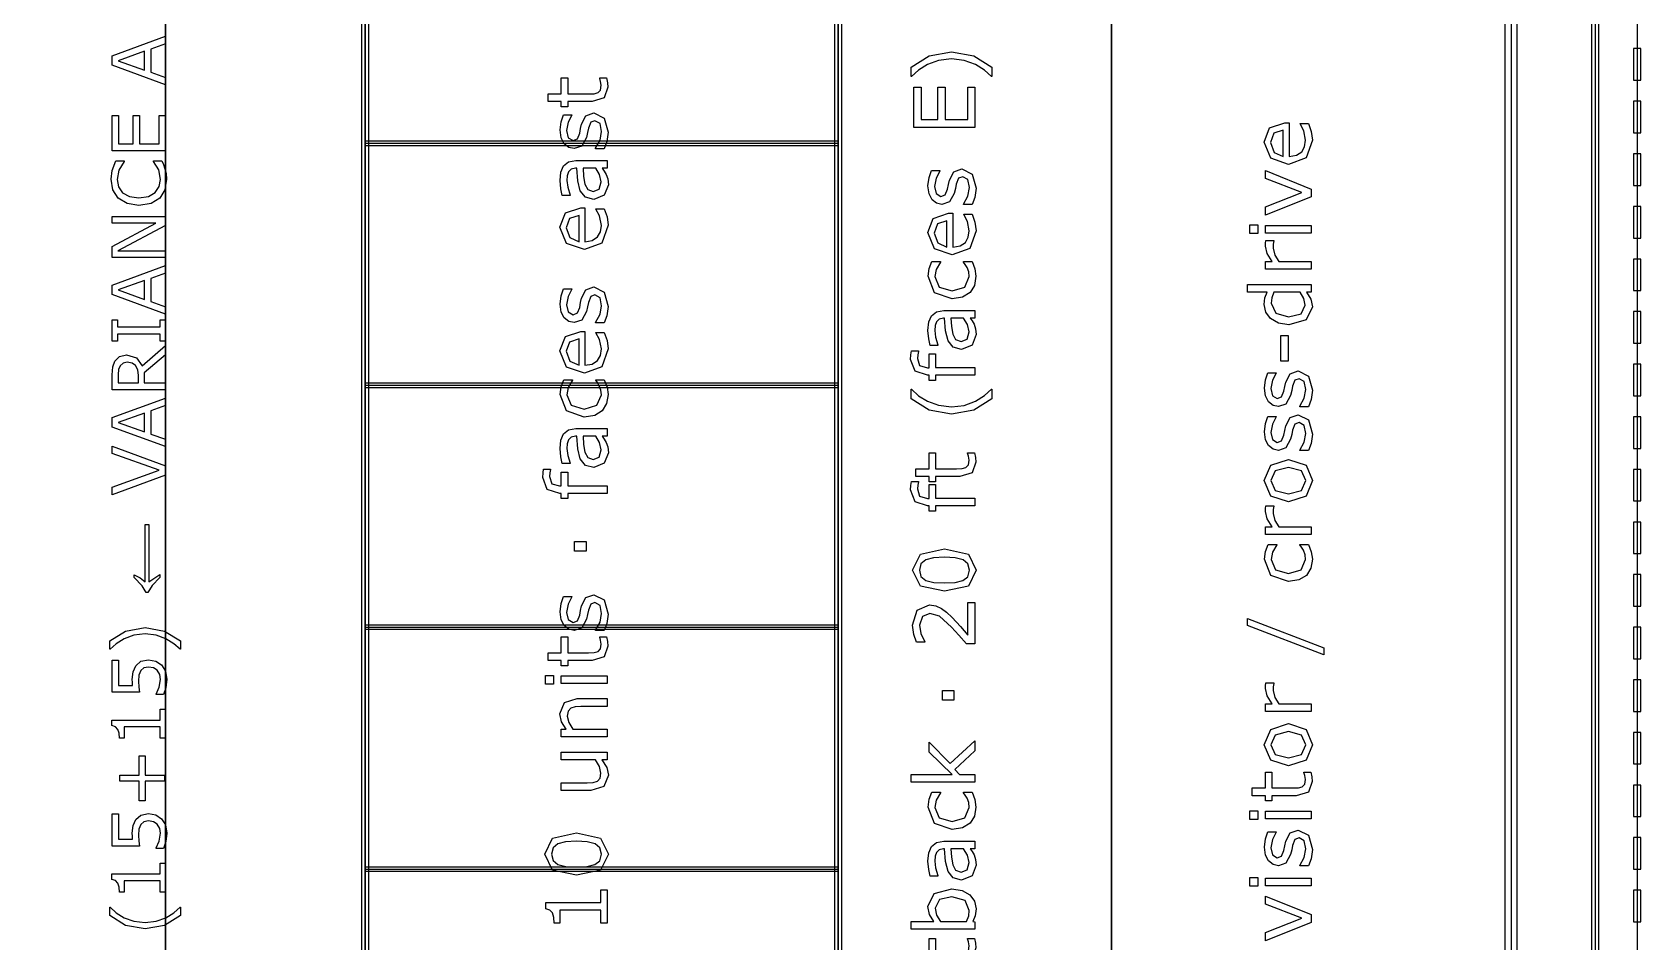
# Model space of a CAD drawing. Extents: x -17 to 192, y 167 to 459.
# Drawn here: x 26.8 to 67.3, y 397.69 to 420.57 of the extents above; entities that cross this region are included whole.
import ezdxf

# ---------------------------------------------------------------- set-up
doc = ezdxf.new("R2010")
doc.units = 0
doc.header["$MEASUREMENT"] = 0
doc.layers.add('Layer 1', color=7, linetype='Continuous')

msp = doc.modelspace()

# ---------------------------------------------------------------- linework, layer by layer
at = {"layer": 'Layer 1', "color": 7}
for points in [[(4.603848, 443.071168), (4.603848, 323.426942), (64.187733, 323.426942), (64.187733, 443.071168), (4.603848, 443.071168)], [(4.92114, 442.753876), (63.870439, 442.753876), (63.870439, 323.744236), (4.92114, 323.744236), (4.92114, 442.753876)], [(66.053249, 442.912522), (66.053249, 323.585589), (66.238251, 323.585589), (66.238251, 442.912522), (66.053249, 442.912522)], [(35.097038, 436.125865), (35.097038, 375.086773), (47.188275, 375.086773), (47.188275, 436.125865), (35.097038, 436.125865)]]:
    msp.add_lwpolyline(points, close=True, dxfattribs=at)
for points in [[(66.14575, 442.912522), (66.14575, 323.585589)], [(25.135385, 436.033364), (30.162462, 436.033364), (30.162462, 375.179274), (25.135385, 375.179274), (25.135385, 436.033364)], [(25.135385, 436.033364), (35.189539, 436.033364), (35.189539, 375.179274), (25.135385, 375.179274), (25.135385, 436.033364)], [(30.162462, 436.033364), (35.189539, 436.033364), (35.189539, 375.179274), (30.162462, 375.179274), (30.162462, 436.033364)], [(35.189539, 436.033364), (47.095774, 436.033364), (47.095774, 375.179274), (35.189539, 375.179274), (35.189539, 436.033364)], [(35.28204, 435.940863), (47.003273, 435.940863), (47.003273, 375.271775), (35.28204, 375.271775), (35.28204, 435.940863)], [(47.095774, 436.033364), (53.974932, 436.033364), (53.974932, 375.179274), (47.095774, 375.179274), (47.095774, 436.033364)], [(53.974932, 436.033364), (64.029086, 436.033364), (64.029086, 375.179274), (53.974932, 375.179274), (53.974932, 436.033364)], [(67.204082, 436.033364), (67.204082, 375.179274)], [(30.162396, 420.470179), (30.162396, 420.279364), (29.787096, 420.147332), (29.787096, 419.56494), (30.162396, 419.432905), (30.162396, 419.251134), (28.815838, 419.741285), (28.815838, 419.980028), (30.162396, 420.470179)], [(29.63336, 420.092167), (28.972288, 419.856135), (29.63336, 419.619198), (29.63336, 420.092167)], [(49.944167, 420.080302), (50.503308, 419.979017), (50.961158, 419.694797), (50.961158, 419.458119), (50.950813, 419.458119), (50.776148, 419.617282), (50.546705, 419.758874), (50.267652, 419.860161), (49.944156, 419.898401), (49.621696, 419.860161), (49.341611, 419.758874), (49.112167, 419.617282), (48.937503, 419.458119), (48.927158, 419.458119), (48.927158, 419.694797), (49.385011, 419.979017), (49.944149, 420.080302), (49.944167, 420.080302)], [(67.111581, 420.158384), (67.111581, 419.364635), (67.296583, 419.364635), (67.296583, 420.158384), (67.111581, 420.158384)], [(41.264561, 419.421022), (41.288321, 419.301134), (41.297634, 419.186411), (41.202548, 418.917695), (40.897659, 418.82571), (40.283744, 418.82571), (40.283744, 418.694453), (40.120446, 418.694453), (40.120446, 418.82571), (39.788683, 418.82571), (39.788683, 419.020015), (40.120446, 419.020015), (40.120446, 419.421022), (40.283744, 419.421022), (40.283744, 419.020015), (40.809809, 419.020015), (40.952435, 419.024142), (41.047519, 419.053082), (41.108497, 419.115093), (41.127097, 419.23705), (41.113656, 419.336268), (41.089897, 419.410682), (41.089897, 419.421027), (41.264561, 419.421022)], [(50.535346, 419.188366), (50.535346, 418.174476), (48.996423, 418.174476), (48.996423, 419.188366), (49.178324, 419.188366), (49.178324, 418.379116), (49.600003, 418.379116), (49.600003, 419.188366), (49.781904, 419.188366), (49.781904, 418.379116), (50.353445, 418.379116), (50.353445, 419.188366), (50.535346, 419.188366)], [(67.111581, 418.835469), (67.111581, 418.04172), (67.296583, 418.04172), (67.296583, 418.835469), (67.111581, 418.835469)], [(30.162396, 418.473405), (30.162396, 417.586251), (28.815838, 417.586251), (28.815838, 418.473405), (28.975003, 418.473405), (28.975003, 417.76531), (29.343972, 417.76531), (29.343972, 418.473405), (29.503135, 418.473405), (29.503135, 417.76531), (30.003233, 417.76531), (30.003233, 418.473405), (30.162396, 418.473405)], [(40.942101, 418.543559), (41.201517, 418.412299), (41.302802, 418.055734), (41.27283, 417.820088), (41.205649, 417.641289), (40.987575, 417.641289), (40.987575, 417.651634), (41.098162, 417.856273), (41.138469, 418.072281), (41.097128, 418.272785), (40.966906, 418.345132), (40.863551, 418.305858), (40.803608, 418.154963), (40.781912, 418.046442), (40.755041, 417.92552), (40.637217, 417.709511), (40.444981, 417.646466), (40.310623, 417.675407), (40.197969, 417.765322), (40.121486, 417.912084), (40.092549, 418.112588), (40.118398, 418.32136), (40.179374, 418.498093), (40.387114, 418.498093), (40.387114, 418.487748), (40.295129, 418.306882), (40.256889, 418.098107), (40.29823, 417.918275), (40.419153, 417.844893), (40.526639, 417.889335), (40.585551, 418.029895), (40.610343, 418.149785), (40.633071, 418.261405), (40.739523, 418.470177), (40.942096, 418.543559), (40.942101, 418.543559)], [(58.444944, 418.296605), (58.444944, 417.446013), (58.630981, 417.478052), (58.760171, 417.565901), (58.834585, 417.693025), (58.859377, 417.856323), (58.812868, 418.093001), (58.719849, 418.263532), (58.719849, 418.273878), (58.931722, 418.273878), (59.000968, 418.073371), (59.028874, 417.858398), (58.873844, 417.409847), (58.431496, 417.248618), (57.981911, 417.402614), (57.815512, 417.809823), (57.951939, 418.169489), (58.339511, 418.296613), (58.444944, 418.296605)], [(58.296116, 418.107471), (58.059439, 418.029956), (57.975722, 417.79948), (58.067707, 417.550399), (58.296116, 417.446013), (58.296116, 418.107471)], [(35.189539, 417.829847), (35.189539, 417.724427), (47.095774, 417.724427), (47.095774, 417.829847), (35.189539, 417.829847)], [(35.189539, 417.777137), (47.095774, 417.777137)], [(67.111581, 417.512554), (67.111581, 416.718805), (67.296583, 416.718805), (67.296583, 417.512554), (67.111581, 417.512554)], [(30.064728, 417.333037), (30.105423, 417.242602), (30.145214, 417.137701), (30.174151, 417.017424), (30.186825, 416.875443), (30.146129, 416.608664), (30.016809, 416.400665), (29.798864, 416.265016), (29.490485, 416.216182), (29.192959, 416.263206), (28.971397, 416.398858), (28.837555, 416.60595), (28.791433, 416.876345), (28.817653, 417.092483), (28.909894, 417.333037), (29.122415, 417.333037), (29.122415, 417.319464), (28.986764, 417.098807), (28.944261, 416.864582), (28.97772, 416.680099), (29.07991, 416.534499), (29.251736, 416.436831), (29.49048, 416.402467), (29.73465, 416.440448), (29.901049, 416.539926), (30.000524, 416.687333), (30.032176, 416.866392), (29.987864, 417.108753), (29.854927, 417.320369), (29.854927, 417.333042), (30.064728, 417.333037)], [(41.274896, 417.344667), (41.274896, 417.151397), (41.151907, 417.151397), (41.201517, 417.081116), (41.251126, 416.996368), (41.290398, 416.884748), (41.306934, 416.736952), (41.203583, 416.472369), (40.940032, 416.36385), (40.728159, 416.419659), (40.600003, 416.58089), (40.536958, 416.834104), (40.512167, 417.151397), (40.482195, 417.151397), (40.372639, 417.127638), (40.304427, 417.061492), (40.272388, 416.962273), (40.264133, 416.841351), (40.284797, 416.670819), (40.342675, 416.476517), (40.342675, 416.466172), (40.145272, 416.466172), (40.111165, 416.630505), (40.092565, 416.842378), (40.113228, 417.05425), (40.181443, 417.211347), (40.304432, 417.310565), (40.4915, 417.344673), (41.274896, 417.344667)], [(40.990676, 417.151397), (40.66925, 417.151397), (40.684754, 416.941591), (40.714726, 416.751422), (40.78914, 416.616029), (40.926599, 416.564354), (41.076461, 416.624298), (41.126071, 416.807233), (41.086796, 416.994301), (40.990678, 417.151397), (40.990676, 417.151397)], [(50.202551, 417.136816), (50.461967, 417.005557), (50.563252, 416.648991), (50.53328, 416.413346), (50.466099, 416.234546), (50.248025, 416.234546), (50.248025, 416.244891), (50.358612, 416.44953), (50.398919, 416.665538), (50.357578, 416.866042), (50.227356, 416.93839), (50.124001, 416.899115), (50.064058, 416.748221), (50.042362, 416.639699), (50.015491, 416.518777), (49.897667, 416.302769), (49.705431, 416.239724), (49.571073, 416.268664), (49.458419, 416.35858), (49.381936, 416.505341), (49.352999, 416.705845), (49.378848, 416.914617), (49.439824, 417.09135), (49.647564, 417.09135), (49.647564, 417.081005), (49.555579, 416.900139), (49.517339, 416.691364), (49.55868, 416.511533), (49.679603, 416.43815), (49.787089, 416.482593), (49.846001, 416.623152), (49.870793, 416.743043), (49.893521, 416.854662), (49.999973, 417.063434), (50.202546, 417.136816), (50.202551, 417.136816)], [(57.847566, 417.094613), (59.002016, 416.62746), (59.002016, 416.432123), (57.847566, 415.968068), (57.847566, 416.178909), (58.76637, 416.536509), (57.847566, 416.891008), (57.847566, 417.094613)], [(30.162396, 415.934933), (30.162396, 415.713371), (28.957821, 415.074908), (30.162396, 415.074908), (30.162396, 414.907607), (28.815838, 414.907607), (28.815838, 415.185237), (29.915511, 415.767632), (28.815838, 415.767632), (28.815838, 415.934933), (30.162396, 415.934933)], [(40.717824, 416.153009), (40.717824, 415.302417), (40.903861, 415.334456), (41.033051, 415.422305), (41.107465, 415.549429), (41.132257, 415.712727), (41.085748, 415.949405), (40.992729, 416.119936), (40.992729, 416.130282), (41.204602, 416.130282), (41.273848, 415.929778), (41.301754, 415.714804), (41.146724, 415.266254), (40.704376, 415.105022), (40.254791, 415.259018), (40.088392, 415.666229), (40.224819, 416.025896), (40.612391, 416.15302), (40.717824, 416.153009)], [(40.568996, 415.963875), (40.332319, 415.88636), (40.248602, 415.655882), (40.340587, 415.406803), (40.568996, 415.302417), (40.568996, 415.963875)], [(49.978274, 416.017506), (49.978274, 415.166914), (50.164311, 415.198952), (50.293501, 415.286802), (50.367915, 415.413926), (50.392707, 415.577224), (50.346198, 415.813901), (50.253179, 415.984433), (50.253179, 415.994778), (50.465052, 415.994778), (50.534298, 415.794275), (50.562204, 415.579301), (50.407174, 415.130751), (49.964826, 414.969519), (49.515241, 415.123514), (49.348842, 415.530726), (49.485269, 415.890392), (49.872841, 416.017516), (49.978274, 416.017506)], [(67.111581, 416.189639), (67.111581, 415.39589), (67.296583, 415.39589), (67.296583, 416.189639), (67.111581, 416.189639)], [(49.829446, 415.828371), (49.592769, 415.750856), (49.509052, 415.520378), (49.601037, 415.2713), (49.829446, 415.166914), (49.829446, 415.828371)], [(57.654296, 415.724157), (57.654296, 415.505048), (57.452758, 415.505048), (57.452758, 415.724157), (57.654296, 415.724157)], [(59.002016, 415.711754), (59.002016, 415.517452), (57.847566, 415.517452), (57.847566, 415.711754), (59.002016, 415.711754)], [(58.059439, 415.33245), (58.059439, 415.322105), (58.044966, 415.237354), (58.039807, 415.141236), (58.080114, 414.967603), (58.182433, 414.806374), (59.002016, 414.806374), (59.002016, 414.61207), (57.847566, 414.61207), (57.847566, 414.806374), (58.018098, 414.806374), (57.886841, 415.009979), (57.847566, 415.190845), (57.850662, 415.264227), (57.859975, 415.33244), (58.059439, 415.33245)], [(30.162396, 414.703227), (30.162396, 414.51241), (29.787096, 414.380378), (29.787096, 413.797986), (30.162396, 413.665954), (30.162396, 413.48418), (28.815838, 413.97433), (28.815838, 414.213077), (30.162396, 414.703227)], [(50.462998, 414.802078), (50.535346, 414.617076), (50.561196, 414.432074), (50.525022, 414.202631), (50.4134, 414.023831), (50.225297, 413.907044), (49.959682, 413.865703), (49.515265, 414.02073), (49.354036, 414.432074), (49.381939, 414.626379), (49.450154, 414.802078), (49.666159, 414.802078), (49.666159, 414.791733), (49.559707, 414.607763), (49.522498, 414.423795), (49.634121, 414.162313), (49.959682, 414.06723), (50.281108, 414.160247), (50.39273, 414.423795), (50.377226, 414.543686), (50.336919, 414.653239), (50.291443, 414.73282), (50.24907, 414.791733), (50.24907, 414.802078), (50.462998, 414.802078)], [(67.111581, 414.866724), (67.111581, 414.072975), (67.296583, 414.072975), (67.296583, 414.866724), (67.111581, 414.866724)], [(29.63336, 414.325212), (28.972288, 414.089183), (29.63336, 413.852246), (29.63336, 414.325212)], [(40.942101, 414.164504), (41.201517, 414.033244), (41.302802, 413.676679), (41.27283, 413.441033), (41.205649, 413.262234), (40.987575, 413.262234), (40.987575, 413.272579), (41.098162, 413.477218), (41.138469, 413.693226), (41.097128, 413.89373), (40.966906, 413.966077), (40.863551, 413.926803), (40.803608, 413.775908), (40.781912, 413.667387), (40.755041, 413.546464), (40.637217, 413.330456), (40.444981, 413.267411), (40.310623, 413.296352), (40.197969, 413.386267), (40.121486, 413.533029), (40.092549, 413.733533), (40.118398, 413.942304), (40.179374, 414.119038), (40.387114, 414.119038), (40.387114, 414.108693), (40.295129, 413.927824), (40.256889, 413.719052), (40.29823, 413.539218), (40.419153, 413.465838), (40.526639, 413.51028), (40.585551, 413.65084), (40.610343, 413.770728), (40.633071, 413.88235), (40.739523, 414.091122), (40.942096, 414.164504), (40.942101, 414.164504)], [(59.002016, 414.229676), (59.002016, 414.035372), (58.881094, 414.035372), (58.993748, 413.860707), (59.034054, 413.663302), (58.874892, 413.334642), (58.433575, 413.21372), (58.172093, 413.255061), (57.976757, 413.368747), (57.856866, 413.532045), (57.815525, 413.726349), (57.835157, 413.887578), (57.894069, 414.035372), (57.393841, 414.035372), (57.393841, 414.229676), (59.002016, 414.229676)], [(58.717796, 414.035372), (58.055304, 414.035372), (58.006729, 413.894812), (57.993288, 413.759422), (58.106977, 413.505174), (58.429437, 413.414223), (58.742595, 413.484502), (58.849047, 413.709813), (58.812876, 413.877244), (58.71779, 414.035372), (58.717796, 414.035372)], [(50.535346, 413.574246), (50.535346, 413.380979), (50.412357, 413.380979), (50.461967, 413.310697), (50.511576, 413.225949), (50.550848, 413.114327), (50.567384, 412.966533), (50.464033, 412.70195), (50.200482, 412.593429), (49.988609, 412.64924), (49.860453, 412.810472), (49.797408, 413.063685), (49.772617, 413.380979), (49.742645, 413.380979), (49.633089, 413.357193), (49.564877, 413.291047), (49.532838, 413.191828), (49.524583, 413.070906), (49.545247, 412.900374), (49.603125, 412.70607), (49.603125, 412.695725), (49.405722, 412.695725), (49.371615, 412.860057), (49.353015, 413.07193), (49.373678, 413.283803), (49.441893, 413.440899), (49.564882, 413.540117), (49.75195, 413.574222), (50.535346, 413.574246)], [(67.111581, 413.543809), (67.111581, 412.75006), (67.296583, 412.75006), (67.296583, 413.543809), (67.111581, 413.543809)], [(30.162396, 413.336775), (30.162396, 412.805024), (30.024937, 412.805024), (30.024937, 412.981369), (28.953299, 412.981369), (28.953299, 412.805024), (28.815838, 412.805024), (28.815838, 413.336775), (28.953299, 413.336775), (28.953299, 413.160428), (30.024937, 413.160428), (30.024937, 413.336775), (30.162396, 413.336775)], [(40.717824, 413.045193), (40.717824, 412.194599), (40.903861, 412.22664), (41.033051, 412.314489), (41.107465, 412.441614), (41.132257, 412.604909), (41.085748, 412.841589), (40.992729, 413.012121), (40.992729, 413.022466), (41.204602, 413.022466), (41.273848, 412.821962), (41.301754, 412.606988), (41.146724, 412.158436), (40.704376, 411.997207), (40.254791, 412.151202), (40.088392, 412.558411), (40.224819, 412.91808), (40.612391, 413.045204), (40.717824, 413.045193)], [(50.251126, 413.380979), (49.9297, 413.380979), (49.945204, 413.171172), (49.975176, 412.981003), (50.04959, 412.845611), (50.187049, 412.793935), (50.336911, 412.853879), (50.386521, 413.036812), (50.347246, 413.223882), (50.251128, 413.380979), (50.251126, 413.380979)], [(30.162396, 412.688364), (30.162396, 412.455949), (29.627028, 412.005592), (29.627028, 411.75328), (30.162396, 411.75328), (30.162396, 411.574221), (28.815838, 411.574221), (28.815838, 411.951331), (28.83211, 412.154806), (28.888178, 412.301309), (29.004837, 412.415254), (29.182087, 412.456854), (29.426257, 412.383604), (29.573664, 412.181937), (30.162396, 412.688364)], [(40.568996, 412.856056), (40.332319, 412.778541), (40.248602, 412.548066), (40.340587, 412.298985), (40.568996, 412.194599), (40.568996, 412.856056)], [(58.422196, 412.943967), (58.422196, 412.299046), (58.235127, 412.299046), (58.235127, 412.943967), (58.422196, 412.943967)], [(29.194755, 412.269656), (29.092565, 412.24886), (29.016601, 412.181939), (28.980427, 412.089698), (28.969579, 411.963994), (28.969579, 411.753283), (29.477817, 411.753283), (29.477817, 411.934152), (29.463344, 412.082461), (29.407276, 412.190078), (29.320458, 412.249765), (29.194755, 412.269662), (29.194755, 412.269656)], [(49.115279, 412.554157), (49.115279, 412.543812), (49.096679, 412.460097), (49.086333, 412.369147), (49.142142, 412.187246), (49.341614, 412.131435), (49.380888, 412.131435), (49.380888, 412.481801), (49.544186, 412.481801), (49.544186, 412.137637), (50.535346, 412.137637), (50.535346, 411.943332), (49.544194, 411.943332), (49.544194, 411.812075), (49.380896, 411.812075), (49.380896, 411.943332), (49.342656, 411.943332), (49.027429, 412.045652), (48.916842, 412.341241), (48.923033, 412.458028), (48.937505, 412.554149), (49.115279, 412.554157)], [(67.111581, 412.220894), (67.111581, 411.427145), (67.296583, 411.427145), (67.296583, 412.220894), (67.111581, 412.220894)], [(41.202548, 411.829765), (41.274896, 411.644764), (41.300746, 411.459762), (41.264572, 411.230318), (41.15295, 411.051518), (40.964847, 410.934729), (40.699232, 410.893388), (40.254815, 411.048417), (40.093586, 411.459762), (40.121489, 411.654064), (40.189704, 411.829765), (40.405709, 411.829765), (40.405709, 411.81942), (40.299257, 411.635453), (40.262048, 411.451486), (40.373671, 411.190004), (40.699232, 411.094918), (41.020658, 411.187937), (41.13228, 411.451486), (41.116776, 411.571374), (41.076469, 411.680929), (41.030993, 411.760511), (40.98862, 411.81942), (40.98862, 411.829765), (41.202548, 411.829765)], [(58.66921, 412.0541), (58.928626, 411.922843), (59.029911, 411.566275), (58.999939, 411.330632), (58.932759, 411.151832), (58.714684, 411.151832), (58.714684, 411.162167), (58.825272, 411.366806), (58.865578, 411.582812), (58.824237, 411.783318), (58.694015, 411.855663), (58.590661, 411.816391), (58.530717, 411.665494), (58.509021, 411.556975), (58.48215, 411.436053), (58.364326, 411.220045), (58.172091, 411.157), (58.037733, 411.185937), (57.925079, 411.275856), (57.848596, 411.422615), (57.819658, 411.623121), (57.845508, 411.831893), (57.906484, 412.008626), (58.114224, 412.008626), (58.114224, 411.998281), (58.022239, 411.817412), (57.983999, 411.60864), (58.02534, 411.428806), (58.146262, 411.355426), (58.253749, 411.399868), (58.312661, 411.540428), (58.337452, 411.660316), (58.36018, 411.771938), (58.466632, 411.98071), (58.669205, 412.05409), (58.66921, 412.0541)], [(35.189539, 411.744438), (35.189539, 411.639018), (47.095774, 411.639018), (47.095774, 411.744438), (35.189539, 411.744438)], [(35.189539, 411.691728), (47.095774, 411.691728)], [(50.961158, 411.589873), (50.961158, 411.353196), (50.503308, 411.068976), (49.944167, 410.967691), (49.385029, 411.068976), (48.927176, 411.353196), (48.927176, 411.589873), (48.937521, 411.589873), (49.112186, 411.429679), (49.34163, 411.289119), (49.621714, 411.187832), (49.944175, 411.149591), (50.26767, 411.1868), (50.546723, 411.289119), (50.776167, 411.430711), (50.950831, 411.589873), (50.961158, 411.589873)], [(30.162396, 411.369841), (30.162396, 411.179027), (29.787096, 411.046995), (29.787096, 410.464602), (30.162396, 410.332568), (30.162396, 410.150796), (28.815838, 410.640947), (28.815838, 410.879691), (30.162396, 411.369841)], [(29.63336, 410.991829), (28.972288, 410.755797), (29.63336, 410.51886), (29.63336, 410.991829)], [(41.274896, 410.601934), (41.274896, 410.408664), (41.151907, 410.408664), (41.201517, 410.338385), (41.251126, 410.253636), (41.290398, 410.142014), (41.306934, 409.994221), (41.203583, 409.729638), (40.940032, 409.621116), (40.728159, 409.676928), (40.600003, 409.838156), (40.536958, 410.09137), (40.512167, 410.408664), (40.482195, 410.408664), (40.372639, 410.384904), (40.304427, 410.318758), (40.272388, 410.21954), (40.264133, 410.098617), (40.284797, 409.928086), (40.342675, 409.733781), (40.342675, 409.723436), (40.145272, 409.723436), (40.111165, 409.887766), (40.092565, 410.099639), (40.113228, 410.311514), (40.181443, 410.46861), (40.304432, 410.567829), (40.4915, 410.601934), (41.274896, 410.601934)], [(58.66921, 410.951326), (58.928626, 410.820069), (59.029911, 410.463501), (58.999939, 410.227858), (58.932759, 410.049058), (58.714684, 410.049058), (58.714684, 410.059404), (58.825272, 410.264043), (58.865578, 410.480048), (58.824237, 410.680555), (58.694015, 410.752899), (58.590661, 410.713627), (58.530717, 410.56273), (58.509021, 410.454212), (58.48215, 410.333289), (58.364326, 410.117281), (58.172091, 410.054236), (58.037733, 410.083174), (57.925079, 410.173092), (57.848596, 410.319854), (57.819658, 410.520357), (57.845508, 410.729129), (57.906484, 410.905863), (58.114224, 410.905863), (58.114224, 410.895518), (58.022239, 410.714649), (57.983999, 410.505877), (58.02534, 410.326042), (58.146262, 410.252663), (58.253749, 410.297105), (58.312661, 410.437665), (58.337452, 410.557553), (58.36018, 410.669175), (58.466632, 410.877947), (58.669205, 410.951326), (58.66921, 410.951326)], [(67.111581, 410.897979), (67.111581, 410.10423), (67.296583, 410.10423), (67.296583, 410.897979), (67.111581, 410.897979)], [(40.990676, 410.408664), (40.66925, 410.408664), (40.684754, 410.198857), (40.714726, 410.008688), (40.78914, 409.873298), (40.926599, 409.82162), (41.076461, 409.881567), (41.126071, 410.064499), (41.086796, 410.251567), (40.990678, 410.408664), (40.990676, 410.408664)], [(28.815838, 410.15803), (30.162396, 409.667882), (30.162396, 409.429136), (28.815838, 408.938985), (28.815838, 409.130705), (30.000519, 409.553029), (28.815838, 409.975357), (28.815838, 410.15803)], [(50.525011, 409.993075), (50.548771, 409.873185), (50.558084, 409.758464), (50.462998, 409.489746), (50.158109, 409.397764), (49.544194, 409.397764), (49.544194, 409.266504), (49.380896, 409.266504), (49.380896, 409.397764), (49.049133, 409.397764), (49.049133, 409.592065), (49.380896, 409.592065), (49.380896, 409.993075), (49.544194, 409.993075), (49.544194, 409.592065), (50.070259, 409.592065), (50.212885, 409.596193), (50.307969, 409.62513), (50.368947, 409.687143), (50.387547, 409.8091), (50.374106, 409.908319), (50.350347, 409.982733), (50.350347, 409.993078), (50.525011, 409.993075)], [(58.425296, 409.825816), (58.870748, 409.681121), (59.034044, 409.29355), (58.870748, 408.903909), (58.425296, 408.760248), (57.979847, 408.903909), (57.815515, 409.29355), (57.979847, 409.681121), (58.425296, 409.825816), (58.425296, 409.825816)], [(39.854818, 409.581842), (39.854818, 409.571497), (39.836218, 409.48778), (39.825873, 409.396829), (39.881681, 409.214929), (40.081153, 409.15912), (40.120428, 409.15912), (40.120428, 409.509486), (40.283726, 409.509486), (40.283726, 409.165319), (41.274896, 409.165319), (41.274896, 408.971017), (40.283744, 408.971017), (40.283744, 408.83976), (40.120446, 408.83976), (40.120446, 408.971017), (40.082206, 408.971017), (39.766979, 409.073337), (39.656392, 409.368926), (39.662583, 409.485713), (39.677055, 409.581831), (39.854818, 409.581842)], [(58.425296, 409.625313), (58.092501, 409.537461), (57.982948, 409.29355), (58.092501, 409.047569), (58.425296, 408.960754), (58.754993, 409.048604), (58.866613, 409.29355), (58.756025, 409.536429), (58.425296, 409.625313), (58.425296, 409.625313)], [(67.111581, 409.575064), (67.111581, 408.781315), (67.296583, 408.781315), (67.296583, 409.575064), (67.111581, 409.575064)], [(49.115279, 409.270639), (49.115279, 409.260294), (49.096679, 409.176577), (49.086333, 409.085627), (49.142142, 408.903726), (49.341614, 408.847915), (49.380888, 408.847915), (49.380888, 409.198281), (49.544186, 409.198281), (49.544186, 408.854117), (50.535346, 408.854117), (50.535346, 408.659815), (49.544194, 408.659815), (49.544194, 408.528555), (49.380896, 408.528555), (49.380896, 408.659815), (49.342656, 408.659815), (49.027429, 408.762132), (48.916842, 409.057721), (48.923033, 409.174511), (48.937505, 409.270629), (49.115279, 409.270639)], [(58.059428, 408.658963), (58.059428, 408.648629), (58.044956, 408.56388), (58.039796, 408.467762), (58.080103, 408.29413), (58.182423, 408.132898), (59.002016, 408.132898), (59.002016, 407.938596), (57.847566, 407.938596), (57.847566, 408.132898), (58.018098, 408.132898), (57.886841, 408.336503), (57.847566, 408.517372), (57.850662, 408.590751), (57.859975, 408.658963), (58.059428, 408.658963)], [(29.370197, 406.857204), (29.370197, 406.925932), (29.520317, 406.845448), (29.649637, 406.749587), (29.649637, 408.192004), (29.740976, 408.192004), (29.740976, 406.749587), (30.020415, 406.928646), (30.020415, 406.858109), (29.823269, 406.657346), (29.712036, 406.483713), (29.671341, 406.483713), (29.569151, 406.650109), (29.370197, 406.857204), (29.370197, 406.857204)], [(67.111581, 408.252149), (67.111581, 407.4584), (67.296583, 407.4584), (67.296583, 408.252149), (67.111581, 408.252149)], [(40.746754, 407.763868), (40.746754, 407.516856), (40.454265, 407.516856), (40.454265, 407.763868), (40.746754, 407.763868)], [(49.765367, 407.57462), (50.374114, 407.444398), (50.567384, 407.042353), (50.371016, 406.63721), (49.767436, 406.510089), (49.161787, 406.639279), (48.965419, 407.042353), (49.164888, 407.446464), (49.765367, 407.57462), (49.765367, 407.57462)], [(50.234589, 407.302803), (50.038218, 407.351378), (49.765367, 407.364819), (49.492516, 407.351378), (49.296148, 407.301769), (49.176257, 407.20255), (49.135951, 407.042353), (49.176257, 406.881124), (49.298214, 406.780871), (49.497683, 406.732296), (49.767436, 406.719887), (50.037186, 406.731264), (50.231488, 406.779842), (50.35448, 406.875959), (50.396853, 407.042356), (50.356546, 407.203587), (50.234589, 407.302806), (50.234589, 407.302803)], [(58.929658, 407.689515), (59.002005, 407.504513), (59.027855, 407.319512), (58.991681, 407.090068), (58.880059, 406.911268), (58.691956, 406.794481), (58.426342, 406.75314), (57.981924, 406.908167), (57.820695, 407.319512), (57.848598, 407.513816), (57.916813, 407.689515), (58.132819, 407.689515), (58.132819, 407.67917), (58.026366, 407.4952), (57.989158, 407.311233), (58.10078, 407.049751), (58.426342, 406.954668), (58.747768, 407.047684), (58.85939, 407.311233), (58.843885, 407.431123), (58.803579, 407.540677), (58.758102, 407.620258), (58.715729, 407.67917), (58.715729, 407.689515), (58.929658, 407.689515)], [(67.111581, 406.929234), (67.111581, 406.135485), (67.296583, 406.135485), (67.296583, 406.929234), (67.111581, 406.929234)], [(40.94209, 406.424417), (41.201506, 406.29316), (41.302791, 405.936592), (41.272819, 405.700946), (41.205639, 405.522146), (40.987564, 405.522146), (40.987564, 405.532491), (41.098152, 405.737128), (41.138458, 405.953136), (41.097117, 406.15364), (40.966895, 406.225987), (40.863541, 406.186713), (40.803597, 406.035818), (40.781901, 405.927297), (40.75503, 405.806375), (40.637206, 405.590369), (40.444971, 405.527322), (40.310613, 405.556262), (40.197959, 405.646178), (40.121476, 405.792939), (40.092538, 405.993443), (40.118388, 406.202217), (40.179364, 406.378948), (40.387104, 406.378948), (40.387104, 406.368603), (40.295119, 406.187737), (40.256879, 405.978965), (40.29822, 405.79913), (40.419142, 405.725748), (40.526629, 405.77019), (40.585541, 405.91075), (40.610332, 406.03064), (40.63306, 406.14226), (40.739512, 406.351035), (40.942085, 406.424414), (40.94209, 406.424417)], [(50.535346, 406.231036), (50.535346, 405.18924), (50.319338, 405.18924), (50.133304, 405.40628), (49.948302, 405.609885), (49.643413, 405.881704), (49.398465, 405.955084), (49.211396, 405.875502), (49.143184, 405.655361), (49.176257, 405.451757), (49.277542, 405.237815), (49.277542, 405.22747), (49.060502, 405.22747), (48.994356, 405.422806), (48.964384, 405.660518), (49.079105, 406.031553), (49.38813, 406.165911), (49.552462, 406.143184), (49.69612, 406.07807), (49.822213, 405.982987), (49.959672, 405.851727), (50.17051, 405.623318), (50.358612, 405.403177), (50.358612, 406.231033), (50.535346, 406.231036)], [(57.393836, 405.828131), (59.316198, 405.087093), (59.316198, 404.908293), (57.393836, 405.646231), (57.393836, 405.828131)], [(29.645115, 405.597463), (30.134361, 405.508838), (30.534982, 405.260146), (30.534982, 405.053052), (30.525933, 405.053052), (30.373102, 405.19232), (30.172339, 405.316214), (29.928169, 405.404839), (29.64511, 405.438301), (29.362958, 405.404839), (29.117883, 405.316214), (28.91712, 405.19232), (28.764287, 405.053052), (28.755238, 405.053052), (28.755238, 405.260146), (29.155859, 405.508838), (29.645104, 405.597463), (29.645115, 405.597463)], [(35.189539, 405.659029), (35.189539, 405.553609), (47.095774, 405.553609), (47.095774, 405.659029), (35.189539, 405.659029)], [(35.189539, 405.606319), (47.095774, 405.606319)], [(41.264551, 405.36505), (41.28831, 405.245162), (41.297624, 405.130439), (41.202538, 404.861723), (40.897648, 404.769738), (40.283734, 404.769738), (40.283734, 404.638481), (40.120436, 404.638481), (40.120436, 404.769738), (39.788672, 404.769738), (39.788672, 404.964043), (40.120436, 404.964043), (40.120436, 405.36505), (40.283734, 405.36505), (40.283734, 404.964043), (40.809799, 404.964043), (40.952425, 404.96817), (41.047508, 404.99711), (41.108487, 405.059121), (41.127087, 405.181078), (41.113646, 405.280296), (41.089886, 405.35471), (41.089886, 405.365055), (41.264551, 405.36505)], [(67.111581, 405.606319), (67.111581, 404.81257), (67.296583, 404.81257), (67.296583, 405.606319), (67.111581, 405.606319)], [(29.734645, 404.788985), (29.914609, 404.754621), (30.059301, 404.66057), (30.156969, 404.505024), (30.190431, 404.297027), (30.16691, 404.084509), (30.111744, 403.911778), (29.92093, 403.911778), (29.92093, 403.924452), (30.001416, 404.098085), (30.033973, 404.293421), (30.015875, 404.417315), (29.952571, 404.524931), (29.859425, 404.584616), (29.733721, 404.605412), (29.616159, 404.580991), (29.53929, 404.514975), (29.491361, 404.400125), (29.476888, 404.250005), (29.487736, 404.096267), (29.509432, 403.969659), (28.815803, 403.969659), (28.815803, 404.779944), (28.974064, 404.779944), (28.974064, 404.144196), (29.33218, 404.144196), (29.326756, 404.223777), (29.324903, 404.294318), (29.343901, 404.486037), (29.409012, 404.637061), (29.537427, 404.749197), (29.734573, 404.788988), (29.734645, 404.788985)], [(39.927176, 404.393536), (39.927176, 404.174427), (39.725638, 404.174427), (39.725638, 404.393536), (39.927176, 404.393536)], [(41.274896, 404.381132), (41.274896, 404.18683), (40.120446, 404.18683), (40.120446, 404.381132), (41.274896, 404.381132)], [(58.059428, 404.203428), (58.059428, 404.193083), (58.044956, 404.108331), (58.039796, 404.012214), (58.080103, 403.838581), (58.182423, 403.677352), (59.002016, 403.677352), (59.002016, 403.483048), (57.847566, 403.483048), (57.847566, 403.677352), (58.018098, 403.677352), (57.886841, 403.880957), (57.847566, 404.061823), (57.850662, 404.135205), (57.859975, 404.203417), (58.059428, 404.203428)], [(67.111581, 404.283404), (67.111581, 403.489655), (67.296583, 403.489655), (67.296583, 404.283404), (67.111581, 404.283404)], [(41.274896, 403.810625), (41.274896, 403.616323), (40.617571, 403.616323), (40.468743, 403.60701), (40.35919, 403.572905), (40.295111, 403.498491), (40.273415, 403.372399), (40.31269, 403.206003), (40.412943, 403.039604), (41.274896, 403.039604), (41.274896, 402.845302), (40.120446, 402.845302), (40.120446, 403.039604), (40.248602, 403.039604), (40.130781, 403.227706), (40.088405, 403.427175), (40.201062, 403.71243), (40.525589, 403.810614), (41.274896, 403.810625)], [(50.007215, 404.01722), (50.007215, 403.770208), (49.714726, 403.770208), (49.714726, 404.01722), (50.007215, 404.01722)], [(30.162396, 403.545524), (30.162396, 402.816627), (30.024937, 402.816627), (30.024937, 403.096974), (29.12241, 403.096974), (29.12241, 402.816627), (28.999419, 402.816627), (28.99037, 402.938714), (28.962337, 403.037287), (28.905362, 403.102398), (28.811311, 403.130433), (28.811311, 403.270607), (30.024932, 403.270607), (30.024932, 403.545524), (30.162396, 403.545524)], [(58.425296, 403.182301), (58.870748, 403.037609), (59.034044, 402.650034), (58.870748, 402.260396), (58.425296, 402.116736), (57.979847, 402.260396), (57.815515, 402.650034), (57.979847, 403.037609), (58.425296, 403.182301), (58.425296, 403.182301)], [(58.425296, 402.981798), (58.092501, 402.893948), (57.982948, 402.650034), (58.092501, 402.404057), (58.425296, 402.317239), (58.754993, 402.405089), (58.866613, 402.650034), (58.756025, 402.892914), (58.425296, 402.981798), (58.425296, 402.981798)], [(67.111581, 402.960489), (67.111581, 402.16674), (67.296583, 402.16674), (67.296583, 402.960489), (67.111581, 402.960489)], [(50.535346, 402.751148), (50.535346, 402.494833), (50.02995, 402.031813), (50.149841, 401.905723), (50.535346, 401.905723), (50.535346, 401.711421), (48.927176, 401.711421), (48.927176, 401.905723), (49.958637, 401.905723), (49.380896, 402.46693), (49.380896, 402.711876), (49.914195, 402.175473), (50.535346, 402.751148)], [(29.645115, 402.375313), (29.645115, 401.882448), (30.137978, 401.882448), (30.137978, 401.732329), (29.645115, 401.732329), (29.645115, 401.239466), (29.500423, 401.239466), (29.500423, 401.732329), (29.007557, 401.732329), (29.007557, 401.882448), (29.500423, 401.882448), (29.500423, 402.375313), (29.645115, 402.375313)], [(41.274896, 402.462905), (41.274896, 402.268604), (41.146737, 402.268604), (41.265593, 402.080501), (41.306934, 401.882064), (41.196347, 401.598878), (40.869753, 401.497593), (40.120446, 401.497593), (40.120446, 401.691895), (40.777768, 401.691895), (40.928665, 401.70015), (41.035118, 401.735289), (41.101263, 401.807636), (41.121927, 401.936827), (41.082655, 402.10116), (40.982402, 402.26859), (40.120441, 402.26859), (40.120441, 402.462892), (41.274896, 402.462905)], [(58.991671, 401.963772), (59.01543, 401.843884), (59.024744, 401.729164), (58.929658, 401.460445), (58.624768, 401.368461), (58.010854, 401.368461), (58.010854, 401.237204), (57.847556, 401.237204), (57.847556, 401.368461), (57.515792, 401.368461), (57.515792, 401.562765), (57.847556, 401.562765), (57.847556, 401.963772), (58.010854, 401.963772), (58.010854, 401.562765), (58.536919, 401.562765), (58.679545, 401.566893), (58.774628, 401.595833), (58.835607, 401.657843), (58.854207, 401.7798), (58.840766, 401.879018), (58.817006, 401.953432), (58.817006, 401.963778), (58.991671, 401.963772)], [(50.462998, 401.454072), (50.535346, 401.26907), (50.561196, 401.084068), (50.525022, 400.854627), (50.4134, 400.675825), (50.225297, 400.559038), (49.959682, 400.517697), (49.515265, 400.672726), (49.354036, 401.084068), (49.381939, 401.278373), (49.450154, 401.454072), (49.666159, 401.454072), (49.666159, 401.443727), (49.559707, 401.259759), (49.522498, 401.075789), (49.634121, 400.814307), (49.959682, 400.719224), (50.281108, 400.812241), (50.39273, 401.075789), (50.377226, 401.19568), (50.336919, 401.305233), (50.291443, 401.384814), (50.24907, 401.443727), (50.24907, 401.454072), (50.462998, 401.454072)], [(67.111581, 401.637574), (67.111581, 400.843825), (67.296583, 400.843825), (67.296583, 401.637574), (67.111581, 401.637574)], [(29.734645, 400.918427), (29.914609, 400.884063), (30.059301, 400.790011), (30.156969, 400.634466), (30.190431, 400.426467), (30.16691, 400.213948), (30.111744, 400.04122), (29.92093, 400.04122), (29.92093, 400.05388), (30.001416, 400.227513), (30.033973, 400.422849), (30.015875, 400.546744), (29.952571, 400.654359), (29.859425, 400.714047), (29.733721, 400.734843), (29.616159, 400.710422), (29.53929, 400.644403), (29.491361, 400.529553), (29.476888, 400.379433), (29.487736, 400.225696), (29.509432, 400.099089), (28.815803, 400.099089), (28.815803, 400.909375), (28.974064, 400.909375), (28.974064, 400.273626), (29.33218, 400.273626), (29.326756, 400.353208), (29.324903, 400.423746), (29.343901, 400.615466), (29.409012, 400.76649), (29.537427, 400.878628), (29.734573, 400.918418), (29.734645, 400.918427)], [(57.654296, 400.992258), (57.654296, 400.773149), (57.452758, 400.773149), (57.452758, 400.992258), (57.654296, 400.992258)], [(59.002016, 400.979854), (59.002016, 400.785552), (57.847566, 400.785552), (57.847566, 400.979854), (59.002016, 400.979854)], [(58.669221, 400.505468), (58.928637, 400.374208), (59.029922, 400.017643), (58.99995, 399.781997), (58.932769, 399.603197), (58.714695, 399.603197), (58.714695, 399.613542), (58.825282, 399.818181), (58.865589, 400.03419), (58.824248, 400.234693), (58.694026, 400.307041), (58.590671, 400.267766), (58.530728, 400.116872), (58.509032, 400.00835), (58.482161, 399.887428), (58.364337, 399.67142), (58.172101, 399.608375), (58.037743, 399.637315), (57.925089, 399.727231), (57.848606, 399.873993), (57.819669, 400.074496), (57.845518, 400.283268), (57.906494, 400.460002), (58.114234, 400.460002), (58.114234, 400.449656), (58.022249, 400.268787), (57.984009, 400.060016), (58.02535, 399.880181), (58.146273, 399.806802), (58.253759, 399.851244), (58.312671, 399.991803), (58.337463, 400.111691), (58.360191, 400.223314), (58.466643, 400.432085), (58.669216, 400.505468), (58.669221, 400.505468)], [(40.504917, 400.430993), (41.113664, 400.300767), (41.306934, 399.898726), (41.110566, 399.493583), (40.506986, 399.366459), (39.901337, 399.495649), (39.704969, 399.898726), (39.904438, 400.302834), (40.504917, 400.430993), (40.504917, 400.430993)], [(40.974139, 400.159173), (40.777768, 400.207751), (40.504917, 400.221191), (40.232066, 400.207751), (40.035698, 400.158141), (39.915807, 400.058923), (39.875501, 399.898726), (39.915807, 399.737494), (40.037764, 399.637244), (40.237233, 399.588666), (40.506986, 399.576257), (40.776736, 399.587634), (40.971038, 399.636209), (41.09403, 399.732327), (41.136403, 399.898726), (41.096096, 400.059955), (40.974139, 400.159173), (40.974139, 400.159173)], [(50.535346, 400.226243), (50.535346, 400.032973), (50.412357, 400.032973), (50.461967, 399.962691), (50.511576, 399.877943), (50.550848, 399.766321), (50.567384, 399.618527), (50.464033, 399.353944), (50.200482, 399.245423), (49.988609, 399.301234), (49.860453, 399.462466), (49.797408, 399.715679), (49.772617, 400.032973), (49.742645, 400.032973), (49.633089, 400.009187), (49.564877, 399.943041), (49.532838, 399.843822), (49.524583, 399.7229), (49.545247, 399.552368), (49.603125, 399.358066), (49.603125, 399.347721), (49.405722, 399.347721), (49.371615, 399.512054), (49.353015, 399.723926), (49.373678, 399.935799), (49.441893, 400.092895), (49.564882, 400.192114), (49.75195, 400.226221), (50.535346, 400.226243)], [(67.111581, 400.314659), (67.111581, 399.52091), (67.296583, 399.52091), (67.296583, 400.314659), (67.111581, 400.314659)], [(30.162396, 399.674964), (30.162396, 398.946068), (30.024937, 398.946068), (30.024937, 399.226413), (29.12241, 399.226413), (29.12241, 398.946068), (28.999419, 398.946068), (28.99037, 399.068154), (28.962337, 399.166727), (28.905362, 399.231839), (28.811311, 399.259873), (28.811311, 399.400045), (30.024932, 399.400045), (30.024932, 399.674964), (30.162396, 399.674964)], [(50.251126, 400.032973), (49.9297, 400.032973), (49.945204, 399.823166), (49.975176, 399.632997), (50.04959, 399.497605), (50.187049, 399.445929), (50.336911, 399.505873), (50.386521, 399.688808), (50.347246, 399.875876), (50.251128, 400.032973), (50.251126, 400.032973)], [(35.189539, 399.57362), (35.189539, 399.4682), (47.095774, 399.4682), (47.095774, 399.57362), (35.189539, 399.57362)], [(35.189539, 399.52091), (47.095774, 399.52091)], [(57.654296, 399.308642), (57.654296, 399.089533), (57.452758, 399.089533), (57.452758, 399.308642), (57.654296, 399.308642)], [(59.002016, 399.296239), (59.002016, 399.101937), (57.847566, 399.101937), (57.847566, 399.296239), (59.002016, 399.296239)], [(41.274896, 398.999556), (41.274896, 398.166533), (41.1178, 398.166533), (41.1178, 398.486927), (40.086339, 398.486927), (40.086339, 398.166533), (39.945779, 398.166533), (39.935434, 398.30606), (39.903396, 398.418715), (39.838282, 398.493128), (39.730795, 398.525167), (39.730795, 398.685364), (41.117789, 398.685364), (41.117789, 398.999556), (41.274896, 398.999556)], [(49.949326, 399.026316), (50.209774, 398.984975), (50.404078, 398.875422), (50.527067, 398.71419), (50.567374, 398.52092), (50.543614, 398.349357), (50.481601, 398.204662), (50.535346, 398.192261), (50.535346, 398.01036), (48.927176, 398.01036), (48.927176, 398.204662), (49.501819, 398.204662), (49.392265, 398.378294), (49.348855, 398.585), (49.505951, 398.90746), (49.949337, 399.026316), (49.949326, 399.026316)], [(67.111581, 398.991744), (67.111581, 398.197995), (67.296583, 398.197995), (67.296583, 398.991744), (67.111581, 398.991744)], [(30.534982, 398.561726), (30.534982, 398.354632), (30.134361, 398.10594), (29.645115, 398.017315), (29.155869, 398.10594), (28.755248, 398.354632), (28.755248, 398.561726), (28.764297, 398.561726), (28.917131, 398.421553), (29.117894, 398.298564), (29.362969, 398.209939), (29.64512, 398.176478), (29.928179, 398.209034), (30.17235, 398.298564), (30.373113, 398.422458), (30.525944, 398.561726), (30.534982, 398.561726)], [(49.954486, 398.825813), (49.641325, 398.757598), (49.533838, 398.537457), (49.571047, 398.365893), (49.665098, 398.204662), (50.326556, 398.204662), (50.378231, 398.346256), (50.392704, 398.481648), (50.287284, 398.733828), (49.954488, 398.825813), (49.954486, 398.825813)], [(57.847566, 398.845622), (59.002016, 398.378466), (59.002016, 398.18313), (57.847566, 397.719078), (57.847566, 397.929916), (58.76637, 398.287516), (57.847566, 398.642017), (57.847566, 398.845622)], [(50.525001, 397.775749), (50.54876, 397.655858), (50.558074, 397.541138), (50.462988, 397.272419), (50.158098, 397.180437), (49.544184, 397.180437), (49.544184, 397.049178), (49.380886, 397.049178), (49.380886, 397.180437), (49.049122, 397.180437), (49.049122, 397.374739), (49.380886, 397.374739), (49.380886, 397.775749), (49.544184, 397.775749), (49.544184, 397.374739), (50.070249, 397.374739), (50.212875, 397.378866), (50.307958, 397.407804), (50.368937, 397.469817), (50.387537, 397.591771), (50.374096, 397.69099), (50.350336, 397.765404), (50.350336, 397.775749), (50.525001, 397.775749)]]:
    msp.add_lwpolyline(points, dxfattribs=at)

doc.saveas('drawing.dxf')
